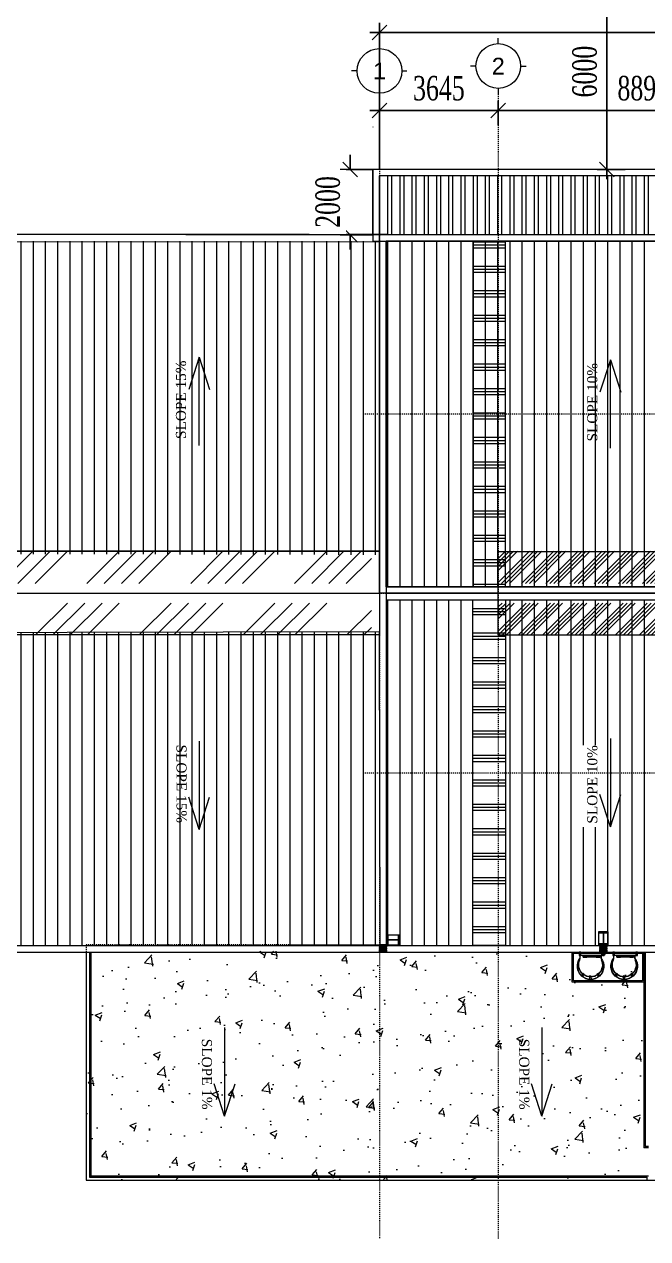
# Model space of a CAD drawing. Header units: inches. Extents: x 315041 to 662841, y -45540 to -35018.
# Drawn here: x 331080.4 to 331144.1, y -35905.3 to -35781.1 of the extents above; entities that cross this region are included whole.
import ezdxf
from ezdxf.enums import TextEntityAlignment as Align

# ---------------------------------------------------------------- set-up
doc = ezdxf.new("R2010")
doc.units = ezdxf.units.IN
doc.header["$MEASUREMENT"] = 0
for name, pattern in [('XRF-A-GRID LINE$0$CENTER', [50.8, 31.75, -6.35, 6.35, -6.35]), ('XRF-A-RF PLAN$0$ACAD_ISO02W100', [15, 12, -3]), ('XRF-A-RF PLAN$0$CENTER', [50.8, 31.75, -6.35, 6.35, -6.35]), ('XRF-A-RF PLAN$0$CENTER2', [1.125, 0.75, -0.125, 0.125, -0.125])]:
    doc.linetypes.add(name, pattern=pattern)
for name, color, linetype, lineweight in [('XRF-A-GRID LINE$0$text', 2, 'Continuous', 20), ('XRF-A-GRID LINE$0$TL-AXIS', 252, 'Continuous', 15), ('XRF-A-GRID LINE$0$ZONES', 7, 'Continuous', 9), ('XRF-A-RF PLAN$0$1', 16, 'XRF-A-RF PLAN$0$CENTER2', 5), ('XRF-A-RF PLAN$0$hatch', 8, 'Continuous', 9), ('XRF-A-RF PLAN$0$Q-SPCQ', 91, 'Continuous', 9), ('XRF-A-RF PLAN$0$TL- Brick wall', 132, 'Continuous', 15), ('XRF-A-RF PLAN$0$TL-ARCH-BACKGROUND', 252, 'Continuous', 15), ('XRF-A-RF PLAN$0$TL-CSA-AXIS', 252, 'Continuous', 15), ('XRF-A-RF PLAN$0$TL-CSA-STEEL STR', 90, 'Continuous', 15), ('XRF-A-RF PLAN$0$TL-RC', 4, 'Continuous', 15)]:
    doc.layers.add(name, color=color, linetype=linetype, lineweight=lineweight)
for name, color, linetype in [('XRF-A-RF PLAN$0$BlockReference', 7, 'Continuous'), ('XRF-A-RF PLAN$0$cat1', 31, 'Continuous'), ('XRF-A-RF PLAN$0$TITLE-TEXT', 130, 'Continuous'), ('XRF-A-RF PLAN$0$TL- STAIR', 30, 'Continuous'), ('XRF-A-RF PLAN$0$TL-Roof', 60, 'Continuous'), ('XRF-A-RF PLAN$0$TUONG', 2, 'Continuous')]:
    doc.layers.add(name, color=color, linetype=linetype)
doc.styles.add('ST1', font='times.ttf', dxfattribs={"width": 0.7})
doc.styles.add('XRF-A-GRID LINE$0$ARIALH', font='VHARIAL.TTF')
doc.styles.add('XRF-A-RF PLAN$0$VNH', font='VHAVAN.TTF', dxfattribs={"height": 150})
doc.dimstyles.new('300', dxfattribs={"dimtxt": 2.5, "dimasz": 1.5, "dimexe": 1, "dimexo": 0, "dimgap": 1, "dimtad": 1, "dimtoh": 1, "dimdec": 0, "dimlfac": 300, "dimzin": 0, "dimdsep": 46, "dimtxsty": 'ST1', "dimblk": 'OBLIQUE', "dimcen": 1, "dimdle": 1, "dimclrd": 8, "dimclre": 8, "dimclrt": 3, "dimadec": 0, "dimazin": 0, "dimtfac": 1, "dimtdec": 0, "dimtix": 1, "dimtofl": 0, "dimtmove": 1, "dimatfit": 3, "dimfxl": 0, "dimtfill": 1, "dimtolj": 1, "dimtzin": 0, "dimlwd": -1, "dimlwe": -1, "dimarcsym": 1})
pattern_1 = [(90, (340786.3139, -31431.4911), (-1.25, 2e-16), [])]
pattern_2 = [(0, (340702.6472, -31431.491), (0, 2.5), []), (0, (340702.6472, -31431.1786), (0, 2.5), []), (0, (340702.6472, -31430.866), (0, 2.5), [])]

# ---------------------------------------------------------------- blocks, each defined once
blk = doc.blocks.new('XRF-A-RF PLAN$0$cot220')
at = {"layer": 'XRF-A-RF PLAN$0$hatch'}
blk.add_hatch(color=8, dxfattribs=at).paths.add_polyline_path([(220, 0), (0, 0), (0, -220), (220, -220)])
at = {"layer": 'XRF-A-RF PLAN$0$1', "color": 8, "ltscale": 100}
blk.add_lwpolyline([(0, -220), (220, -220), (220, 0), (0, 0)], close=True, dxfattribs=at)
blk = doc.blocks.new('XRF-A-RF PLAN$0$C1')
at = {"layer": 'XRF-A-RF PLAN$0$TL-CSA-STEEL STR', "lineweight": 0}
for p, q in [((-2430418, -1311989), (-2430143, -1311989)), ((-2430393, -1312029), (-2430393, -1312014)), ((-2430393, -1312014), (-2430143, -1312014)), ((-2430393, -1312029), (-2430143, -1312029)), ((-2430273, -1312349), (-2430273, -1312029)), ((-2430263, -1312349), (-2430263, -1312029)), ((-2430143, -1312014), (-2430143, -1312029)), ((-2430393, -1312364), (-2430393, -1312349)), ((-2430143, -1312349), (-2430393, -1312349)), ((-2430143, -1312364), (-2430393, -1312364)), ((-2430118, -1312389), (-2430393, -1312389)), ((-2430143, -1312349), (-2430143, -1312364))]:
    blk.add_line(p, q, dxfattribs=at)
at = {"layer": 'XRF-A-RF PLAN$0$TL-RC', "lineweight": 0, "ltscale": 1e-09}
blk.add_lwpolyline([(-2430418, -1311989), (-2430118, -1311989), (-2430118, -1312389), (-2430418, -1312389)], close=True, dxfattribs=at)
blk = doc.blocks.new('XRF-A-RF PLAN$0$Ladder-Precision_Ladders-Fixed_Ladder_With_Cage_and_Rest_Platform - Fixed Ladder With Cage_ Walk-Thru _ Rest Platform-3366764-GF-export')
at = {"layer": 'XRF-A-RF PLAN$0$Q-SPCQ'}
for p, q in [((35646, 108040), (35695, 108019)), ((35798, 108158), (35753, 108230)), ((35791, 108263), (35838, 108188)), ((36003, 108243), (36003, 108345)), ((36058, 108345), (36054, 108244)), ((36225, 108191), (36274, 108266)), ((36317, 108230), (36267, 108162)), ((36375, 108020), (36424, 108041)), ((36677, 108040), (36727, 108019)), ((36829, 108158), (36784, 108230)), ((36823, 108263), (36870, 108188)), ((37035, 108243), (37035, 108345)), ((37089, 108345), (37086, 108244)), ((37257, 108191), (37306, 108266)), ((37348, 108230), (37299, 108162)), ((37406, 108020), (37455, 108041)), ((35678, 107971), (35637, 107987)), ((35707, 107609), (35707, 107705)), ((35713, 107707), (35713, 107609)), ((35809, 107666), (35924, 107666)), ((35819, 107669), (35812, 107669)), ((35812, 107669), (35812, 107609)), ((35924, 107672), (35816, 107672)), ((35842, 107669), (35819, 107669)), ((35819, 107669), (35819, 107606)), ((35819, 107609), (35819, 107669)), ((36312, 107666), (35825, 107666)), ((35825, 107666), (35825, 107609)), ((35825, 107609), (35825, 107666)), ((35825, 107666), (35842, 107666)), ((35842, 107666), (35842, 107669)), ((35924, 107666), (35924, 107672)), ((36315, 107672), (36207, 107672)), ((36207, 107672), (36207, 107666)), ((36207, 107666), (36322, 107666)), ((36296, 107669), (36296, 107666)), ((36319, 107669), (36296, 107669)), ((36296, 107666), (36312, 107666)), ((36312, 107609), (36312, 107666)), ((36312, 107666), (36312, 107609)), ((36319, 107606), (36319, 107669)), ((36325, 107669), (36319, 107669)), ((36319, 107669), (36319, 107609)), ((36325, 107609), (36325, 107669)), ((36357, 107609), (36357, 107707)), ((36363, 107705), (36363, 107609)), ((36433, 107987), (36391, 107972)), ((36710, 107971), (36668, 107987)), ((36738, 107609), (36738, 107705)), ((36745, 107707), (36745, 107609)), ((36841, 107666), (36955, 107666)), ((36850, 107669), (36844, 107669)), ((36844, 107669), (36844, 107609)), ((36955, 107672), (36847, 107672)), ((36873, 107669), (36850, 107669)), ((36850, 107669), (36850, 107606)), ((36850, 107609), (36850, 107669)), ((37344, 107666), (36857, 107666)), ((36857, 107666), (36857, 107609)), ((36857, 107609), (36857, 107666)), ((36857, 107666), (36873, 107666)), ((36873, 107666), (36873, 107669)), ((36955, 107666), (36955, 107672)), ((37347, 107672), (37239, 107672)), ((37239, 107672), (37239, 107666)), ((37239, 107666), (37353, 107666)), ((37327, 107669), (37327, 107666)), ((37350, 107669), (37327, 107669)), ((37327, 107666), (37344, 107666)), ((37344, 107609), (37344, 107666)), ((37344, 107666), (37344, 107609)), ((37350, 107606), (37350, 107669)), ((37356, 107669), (37350, 107669)), ((37350, 107669), (37350, 107609)), ((37356, 107609), (37356, 107669)), ((37388, 107609), (37388, 107707)), ((37395, 107705), (37395, 107609)), ((37465, 107987), (37423, 107972)), ((35735, 107609), (35685, 107609)), ((35685, 107507), (35685, 107609)), ((35685, 107609), (35735, 107609)), ((35735, 107507), (35685, 107507)), ((36447, 107609), (35691, 107609)), ((35713, 107609), (35707, 107609)), ((35735, 107609), (35735, 107507)), ((35819, 107606), (35842, 107606)), ((35825, 107609), (36312, 107609)), ((35842, 107609), (35825, 107609)), ((35842, 107606), (35842, 107609)), ((36312, 107609), (36296, 107609)), ((36296, 107609), (36296, 107606)), ((36296, 107606), (36319, 107606)), ((36363, 107609), (36357, 107609)), ((36447, 107609), (36394, 107609)), ((36396, 107609), (36447, 107609)), ((36396, 107507), (36396, 107609)), ((36447, 107507), (36396, 107507)), ((36447, 107609), (36447, 107507)), ((36767, 107609), (36716, 107609)), ((36716, 107507), (36716, 107609)), ((36716, 107609), (36767, 107609)), ((36767, 107507), (36716, 107507)), ((37478, 107609), (36722, 107609)), ((36745, 107609), (36738, 107609)), ((36767, 107609), (36767, 107507)), ((36850, 107606), (36873, 107606)), ((36857, 107609), (37344, 107609)), ((36873, 107609), (36857, 107609)), ((36873, 107606), (36873, 107609)), ((37344, 107609), (37327, 107609)), ((37327, 107609), (37327, 107606)), ((37327, 107606), (37350, 107606)), ((37395, 107609), (37388, 107609)), ((37478, 107609), (37425, 107609)), ((37427, 107609), (37478, 107609)), ((37427, 107507), (37427, 107609)), ((37478, 107507), (37427, 107507)), ((37478, 107609), (37478, 107507))]:
    blk.add_line(p, q, dxfattribs=at)
for points in [[(35472, 107507), (37668, 107507), (37668, 108432), (35472, 108432)], [(35512, 107547), (37628, 107547), (37628, 108392), (35512, 108392)]]:
    blk.add_lwpolyline(points, close=True, dxfattribs=at)
for centre, radius, start, end in [((36035, 107945), 407, 323.7628, 216.2372), ((36035, 107945), 401, 323.4666, 216.5334), ((36035, 107945), 401, 166.2772, 174.0125), ((36035, 107903), 369, 338.5681, 201.4319), ((36035, 107903), 363, 332.4381, 207.5619), ((36035, 107875), 369, 156.9615, 164.9005), ((36035, 107945), 401, 127.4546, 134.8025), ((36035, 107875), 369, 122.132, 129.981), ((36035, 107945), 401, 86.7311, 94.5469), ((36035, 107875), 369, 87.0087, 94.9312), ((36035, 107875), 369, 51.0646, 58.9439), ((36035, 107945), 401, 45.2324, 53.3005), ((36035, 107875), 369, 15.1988, 23.1403), ((36035, 107945), 401, 5.9666, 13.8314), ((37066, 107945), 407, 323.7628, 216.2372), ((37066, 107945), 401, 323.4666, 216.5334), ((37066, 107945), 401, 166.2772, 174.0125), ((37066, 107903), 369, 338.5681, 201.4319), ((37066, 107903), 363, 332.4381, 207.5619), ((37066, 107875), 369, 156.9615, 164.9005), ((37066, 107945), 401, 127.4546, 134.8025), ((37066, 107875), 369, 122.132, 129.981), ((37066, 107945), 401, 86.7311, 94.5469), ((37066, 107875), 369, 87.0087, 94.9312), ((37066, 107875), 369, 51.0646, 58.9439), ((37066, 107945), 401, 45.2324, 53.3005), ((37066, 107875), 369, 15.1988, 23.1403), ((37066, 107945), 401, 5.9666, 13.8314), ((36035, 107974), 401, 210.8561, 216.5334), ((36035, 107974), 401, 323.4666, 329.1439), ((37066, 107974), 401, 210.8561, 216.5334), ((37066, 107974), 401, 323.4666, 329.1439)]:
    blk.add_arc(centre, radius, start, end, dxfattribs=at)
blk = doc.blocks.new('XRF-A-GRID LINE$0$truc')
at = {"layer": 'XRF-A-GRID LINE$0$text', "color": 8}
for p, q in [((0, 4), (0, 5)), ((-4, 0), (-5, 0)), ((4, 0), (5, 0)), ((0, -4), (0, -5))]:
    blk.add_line(p, q, dxfattribs=at)
blk.add_circle((0, 0), 4, dxfattribs=at)
at = {"layer": 'XRF-A-GRID LINE$0$text', "color": 8, "style": 'XRF-A-GRID LINE$0$ARIALH'}
blk.add_attdef('TENTRUCDINHVI', text='', height=3, dxfattribs=at).set_placement((0, 0), align=Align.MIDDLE)
blk = doc.blocks.new('XRF-A-GRID LINE')
at = {"layer": 'XRF-A-GRID LINE$0$TL-AXIS', "linetype": 'XRF-A-GRID LINE$0$CENTER', "lineweight": 0, "ltscale": 0.01}
for p, q in [((-2897235, -1307032), (-2897235, -1342138)), ((-2900880, -1307295), (-2900880, -1342138)), ((-2901380, -1311346), (-2864538, -1311346)), ((-2901380, -1316846), (-2864538, -1316846)), ((-2901380, -1322346), (-2864538, -1322346)), ((-2901380, -1327846), (-2864538, -1327846)), ((-2901380, -1333346), (-2865293, -1333346)), ((-2901380, -1340346), (-2864538, -1340346))]:
    blk.add_line(p, q, dxfattribs=at)
ref = blk.add_blockref('XRF-A-GRID LINE$0$truc', (-2897235, -1306175), dxfattribs=dict(at, xscale=171.4285714291036, yscale=171.4285714291036, zscale=171.4285714291036, rotation=179.9999999999922))
ref.add_attrib('TENTRUCDINHVI', '2', dxfattribs={"layer": 'XRF-A-GRID LINE$0$ZONES', "height": 514, "style": 'XRF-A-GRID LINE$0$ARIALH'}).set_placement((-2897235, -1306175), align=Align.MIDDLE)
ref = blk.add_blockref('XRF-A-GRID LINE$0$truc', (-2900880, -1306326), dxfattribs=dict(at, xscale=171.4285714291036, yscale=171.4285714291036, zscale=171.4285714291036, rotation=179.9999999999922))
ref.add_attrib('TENTRUCDINHVI', '1', dxfattribs={"layer": 'XRF-A-GRID LINE$0$ZONES', "height": 514, "style": 'XRF-A-GRID LINE$0$ARIALH'}).set_placement((-2900880, -1306326), align=Align.MIDDLE)
blk = doc.blocks.new('_Oblique')
at = {"color": 0, "linetype": 'ByBlock', "lineweight": -2}
blk.add_line((-0.5, -0.5), (0.5, 0.5), dxfattribs=at)
blk = doc.blocks.new('*D92')
at = {"color": 8, "linetype": 'Continuous', "transparency": 16777216}
for p, q in [((331127.86, -35789.96), (331159.51, -35789.96)), ((331128.86, -35791.44), (331128.86, -35788.96)), ((331158.51, -35791.44), (331158.51, -35788.96))]:
    blk.add_line(p, q, dxfattribs=at)
at = {"layer": 'Defpoints', "color": 0, "transparency": 16777216}
for p in [(331158.51, -35789.96), (331128.86, -35791.44), (331158.51, -35791.44)]:
    blk.add_point(p, dxfattribs=at)
at = {"color": 8, "transparency": 16777216, "xscale": 1.5, "yscale": 1.5, "zscale": 1.5, "rotation": 180}
blk.add_blockref('_Oblique', (331128.86, -35789.96), dxfattribs=at)
at = {"color": 8, "transparency": 16777216, "xscale": 1.5, "yscale": 1.5, "zscale": 1.5}
blk.add_blockref('_Oblique', (331158.51, -35789.96), dxfattribs=at)
at = {"color": 3, "transparency": 16777216, "insert": (331143.69, -35787.69), "char_height": 2.5, "attachment_point": 5, "style": 'ST1', "bg_fill": 3, "box_fill_scale": 1.25, "bg_fill_color": 256, "bg_fill_true_color": 13158600, "bg_fill_transparency": 1019152}
blk.add_mtext('\\A1;8895', dxfattribs=at)
blk = doc.blocks.new('*D93')
at = {"color": 8, "linetype": 'Continuous', "transparency": 16777216}
for p, q in [((331129.86, -35789.96), (331115.71, -35789.96)), ((331116.71, -35791.32), (331116.71, -35788.96)), ((331128.86, -35791.44), (331128.86, -35788.96))]:
    blk.add_line(p, q, dxfattribs=at)
at = {"layer": 'Defpoints', "color": 0, "transparency": 16777216}
for p in [(331116.71, -35789.96), (331116.71, -35791.32), (331128.86, -35791.44)]:
    blk.add_point(p, dxfattribs=at)
at = {"color": 8, "transparency": 16777216, "xscale": 1.5, "yscale": 1.5, "zscale": 1.5, "rotation": 180}
blk.add_blockref('_Oblique', (331116.71, -35789.96), dxfattribs=at)
at = {"color": 8, "transparency": 16777216, "xscale": 1.5, "yscale": 1.5, "zscale": 1.5}
blk.add_blockref('_Oblique', (331128.86, -35789.96), dxfattribs=at)
at = {"color": 3, "transparency": 16777216, "insert": (331122.79, -35787.69), "char_height": 2.5, "attachment_point": 5, "style": 'ST1', "bg_fill": 3, "box_fill_scale": 1.25, "bg_fill_color": 256, "bg_fill_true_color": 13158600, "bg_fill_transparency": 16672372}
blk.add_mtext('\\A1;3645', dxfattribs=at)
blk = doc.blocks.new('*D114')
at = {"color": 8, "linetype": 'Continuous', "transparency": 16777216}
for p, q in [((331139.97, -35774.98), (331139.97, -35796.98)), ((331143.12, -35775.98), (331138.97, -35775.98)), ((331141.85, -35795.98), (331138.97, -35795.98))]:
    blk.add_line(p, q, dxfattribs=at)
at = {"layer": 'Defpoints', "color": 0, "transparency": 16777216}
for p in [(331143.12, -35775.98), (331139.97, -35795.98), (331141.85, -35795.98)]:
    blk.add_point(p, dxfattribs=at)
at = {"color": 8, "transparency": 16777216, "xscale": 1.5, "yscale": 1.5, "zscale": 1.5}
for p, rotation in [((331139.97, -35775.98), 90), ((331139.97, -35795.98), 270)]:
    blk.add_blockref('_Oblique', p, dxfattribs=dict(at, rotation=rotation))
at = {"color": 3, "transparency": 16777216, "insert": (331137.7, -35785.98), "char_height": 2.5, "attachment_point": 5, "rotation": 90, "style": 'ST1', "bg_fill": 3, "box_fill_scale": 1.25, "bg_fill_color": 256, "bg_fill_true_color": 13158600, "bg_fill_transparency": 7434780}
blk.add_mtext('\\A1;6000', dxfattribs=at)
blk = doc.blocks.new('*D115')
at = {"color": 8, "linetype": 'Continuous', "transparency": 16777216}
for p, q in [((331113.7, -35795.98), (331113.7, -35794.48)), ((331116.05, -35795.98), (331112.7, -35795.98)), ((331116.05, -35802.65), (331112.7, -35802.65)), ((331113.7, -35802.65), (331113.7, -35804.15))]:
    blk.add_line(p, q, dxfattribs=at)
at = {"layer": 'Defpoints', "color": 0, "transparency": 16777216}
for p in [(331116.05, -35795.98), (331116.05, -35802.65)]:
    blk.add_point(p, dxfattribs=at)
at = {"color": 8, "transparency": 16777216, "xscale": 1.5, "yscale": 1.5, "zscale": 1.5}
for p, rotation in [((331113.7, -35795.98), 270), ((331113.7, -35802.65), 90)]:
    blk.add_blockref('_Oblique', p, dxfattribs=dict(at, rotation=rotation))
at = {"color": 3, "transparency": 16777216, "insert": (331111.43, -35799.31), "char_height": 2.5, "attachment_point": 5, "rotation": 90, "style": 'ST1', "bg_fill": 3, "box_fill_scale": 1.25, "bg_fill_color": 256, "bg_fill_true_color": 13158600, "bg_fill_transparency": 15858864}
blk.add_mtext('\\A1;2000', dxfattribs=at)
at = {"layer": 'Defpoints', "color": 0, "transparency": 16777216}
blk.add_point((331113.7, -35802.65), dxfattribs=at)
blk = doc.blocks.new('*D409')
at = {"color": 8, "linetype": 'Continuous', "transparency": 16777216}
for p, q in [((331116.71, -35795.98), (331116.71, -35780.98)), ((331221.28, -35795.98), (331221.28, -35780.98)), ((331115.71, -35781.98), (331222.28, -35781.98))]:
    blk.add_line(p, q, dxfattribs=at)
at = {"layer": 'Defpoints', "color": 0, "transparency": 16777216}
for p in [(331221.28, -35781.98), (331116.71, -35795.98), (331221.28, -35795.98)]:
    blk.add_point(p, dxfattribs=at)
at = {"color": 8, "transparency": 16777216, "xscale": 1.5, "yscale": 1.5, "zscale": 1.5, "rotation": 180}
blk.add_blockref('_Oblique', (331116.71, -35781.98), dxfattribs=at)
at = {"color": 8, "transparency": 16777216, "xscale": 1.5, "yscale": 1.5, "zscale": 1.5}
blk.add_blockref('_Oblique', (331221.28, -35781.98), dxfattribs=at)
at = {"color": 3, "transparency": 16777216, "insert": (331169, -35779.7), "char_height": 2.5, "attachment_point": 5, "style": 'ST1', "bg_fill": 3, "box_fill_scale": 1.25, "bg_fill_color": 256, "bg_fill_true_color": 13158600, "bg_fill_transparency": 1}
blk.add_mtext('\\A1;31370', dxfattribs=at)

msp = doc.modelspace()

# ---------------------------------------------------------------- hatches: boundary and pattern name
h = msp.add_hatch()
h.set_pattern_fill('ANSI34', color=256, scale=2.333333, style=0)
h.set_pattern_definition([(45, (327264.8277, -36588.863), (-1.2374369, 1.2374369), []), (45, (327265.2402, -36588.863), (-1.2374369, 1.2374369), []), (45, (327265.6527, -36588.863), (-1.2374369, 1.2374369), []), (45, (327266.0651, -36588.863), (-1.2374369, 1.2374369), [])])
h.paths.add_polyline_path([(331137.7137, -35835.0115), (331128.8647, -35835.0115), (331128.8647, -35838.3115), (331137.7137, -35838.3115)])
h.paths.add_polyline_path([(331157.7137, -35835.0115), (331137.7137, -35835.0115), (331137.7137, -35838.3115), (331157.7137, -35838.3115)])
h.paths.add_polyline_path([(331177.7137, -35835.0115), (331157.7137, -35835.0115), (331157.7137, -35838.3115), (331177.7137, -35838.3115)])
h.paths.add_polyline_path([(331197.7137, -35835.0115), (331177.7137, -35835.0115), (331177.7137, -35838.3115), (331197.7137, -35838.3115)])
h.paths.add_polyline_path([(331209.9419, -35835.0115), (331197.7137, -35835.0115), (331197.7137, -35838.3115), (331209.9419, -35838.3115)])
h.paths.add_polyline_path([(331219.5034, -35835.0115), (331209.9419, -35838.3115)])
h.paths.add_polyline_path([(331219.5034, -35840.3115), (331209.9419, -35843.5687)])
h.paths.add_polyline_path([(331209.9419, -35840.3115), (331197.7137, -35840.3115), (331197.7137, -35843.5687), (331209.9419, -35843.5687)])
h.paths.add_polyline_path([(331197.7137, -35840.3115), (331177.7137, -35840.3115), (331177.7137, -35843.5687), (331197.7137, -35843.5687)])
h.paths.add_polyline_path([(331177.7137, -35840.3115), (331157.7137, -35840.3115), (331157.7137, -35843.5687), (331177.7137, -35843.5687)])
h.paths.add_polyline_path([(331157.7137, -35840.3115), (331137.7137, -35840.3115), (331137.7137, -35843.5687), (331157.7137, -35843.5687)])
h.paths.add_polyline_path([(331137.7137, -35840.3115), (331128.8647, -35840.3115), (331128.8647, -35843.5687), (331137.7137, -35843.5687)])
at = {"layer": 'XRF-A-RF PLAN$0$TL-ARCH-BACKGROUND', "lineweight": 0, "ltscale": 1e-09}
h = msp.add_hatch(dxfattribs=at)
h.set_pattern_fill('ANSI31', color=256, scale=10, angle=45)
h.set_pattern_definition(pattern_1)
h.paths.add_polyline_path([(330978.7472, -35823.5743), (330978.7658, -35815.2162), (330981.2427, -35815.2217), (330981.2241, -35823.5798)], flags=24)
h.paths.add_polyline_path([(331037.0555, -35823.7038), (331037.0741, -35815.3457), (331039.5509, -35815.3512), (331039.5324, -35823.7093)], flags=24)
h.paths.add_polyline_path([(331095.3638, -35823.8333), (331095.3823, -35815.4752), (331097.8592, -35815.4807), (331097.8406, -35823.8388)], flags=24)
edge = h.paths.add_edge_path()
edge.add_arc((331064.8884, -35823.5337), 5.7764, 0, 360)
h.paths.add_polyline_path([(330972.8817, -35838.3543), (330953.6326, -35838.3115), (330953.7103, -35803.3116), (331116.7931, -35803.3115), (331116.7228, -35835.3737), (330972.889, -35835.0543)])
h = msp.add_hatch(dxfattribs=at)
h.set_pattern_fill('ANSI34', color=256, scale=10, style=0)
h.set_pattern_definition([(45, (340786.314, -31431.491), (-5.303301, 5.303301), []), (45, (340788.082, -31431.491), (-5.303301, 5.303301), []), (45, (340789.8494, -31431.491), (-5.303301, 5.303301), []), (45, (340791.617, -31431.491), (-5.303301, 5.303301), [])])
h.paths.add_polyline_path([(330993.2129, -35835.0115), (330973.7129, -35835.0115), (330973.7129, -35838.3115), (330993.2129, -35838.3115)])
h.paths.add_polyline_path([(331013.2129, -35835.0115), (330993.2129, -35835.0115), (330993.2129, -35838.3115), (331013.2129, -35838.3115)])
h.paths.add_polyline_path([(331033.2129, -35835.0115), (331013.2129, -35835.0115), (331013.2129, -35838.3115), (331033.2129, -35838.3115)])
h.paths.add_polyline_path([(331053.2129, -35835.0115), (331033.2129, -35835.0115), (331033.2129, -35838.3115), (331053.2129, -35838.3115)])
h.paths.add_polyline_path([(331073.2129, -35835.0115), (331053.2129, -35835.0115), (331053.2129, -35838.3115), (331073.2129, -35838.3115)])
h.paths.add_polyline_path([(331115.8803, -35835.0115), (331073.2129, -35835.0115), (331073.2129, -35838.3115), (331115.8803, -35838.3115)])
h.paths.add_polyline_path([(331115.8803, -35840.3115), (331073.2129, -35840.3115), (331073.2129, -35843.5687), (331115.8803, -35843.5687)])
h.paths.add_polyline_path([(331073.2129, -35840.3115), (331053.2129, -35840.3115), (331053.2129, -35843.5687), (331073.2129, -35843.5687)])
h.paths.add_polyline_path([(331053.2129, -35840.3115), (331033.2129, -35840.3115), (331033.2129, -35843.5687), (331053.2129, -35843.5687)])
h.paths.add_polyline_path([(331033.2129, -35840.3115), (331013.2129, -35840.3115), (331013.2129, -35843.5687), (331033.2129, -35843.5687)])
h.paths.add_polyline_path([(331013.2129, -35840.3115), (330993.2129, -35840.3115), (330993.2129, -35843.5687), (331013.2129, -35843.5687)])
h.paths.add_polyline_path([(330993.2129, -35840.3115), (330973.7129, -35840.3115), (330973.7129, -35843.5687), (330993.2129, -35843.5687)])
h = msp.add_hatch(dxfattribs=at)
h.set_pattern_fill('ANSI31', color=256, scale=10, angle=45)
h.set_pattern_definition(pattern_1)
h.paths.add_polyline_path([(330972.8817, -35840.2687), (330953.6326, -35840.3115), (330953.7103, -35875.3114), (331116.7931, -35875.3115), (331116.7228, -35843.2493), (330972.889, -35843.5687)])
h.paths.add_polyline_path([(330980.6417, -35855.1398), (330980.6598, -35863.3094), (330979.0703, -35863.313), (330979.0522, -35855.1433)], flags=24)
h.paths.add_polyline_path([(331038.9499, -35855.0103), (331038.9681, -35863.1799), (331037.3786, -35863.1835), (331037.3604, -35855.0138)], flags=24)
h.paths.add_polyline_path([(331097.2582, -35854.8808), (331097.2764, -35863.0504), (331095.6868, -35863.054), (331095.6687, -35854.8843)], flags=24)
at = {"layer": 'XRF-A-RF PLAN$0$TL-ARCH-BACKGROUND', "transparency": 33554559}
h = msp.add_hatch(dxfattribs=at)
h.set_pattern_fill('AR-CONC,_O', color=256)
h.set_pattern_definition([(50, (9053.7, 995.311), (7.17260183, -0.62752135), [0.75, -8.25]), (355, (9053.7, 995.311), (-1.38751334, 7.52192134), [0.6, -6.6]), (100.4514, (9054.298, 995.2586), (5.78509382, 6.89439542), [0.6374019, -7.01142112]), (46.1842, (9053.7, 997.311), (10.67241049, -1.65519014), [1.125, -12.375]), (96.6356, (9054.59, 997.173), (9.34662706, 9.7411787), [0.95610288, -10.51713]), (351.1842, (9053.7, 997.311), (9.34661945, 9.741186), [0.9, -9.9]), (21, (9054.7, 996.811), (5.96907052, -4.02618891), [0.75, -8.25]), (326, (9054.7, 996.811), (2.43315332, 7.25150045), [0.6, -6.6]), (71.4514, (9055.1975, 996.4754), (8.40222629, 3.22530497), [0.6374019, -7.01142112]), (37.5, (9053.7, 995.311), (0.121598553, 3.328938538), [0, -6.52, 0, -6.7, 0, -6.625]), (7.5, (9053.7, 995.311), (2.630695374, 3.94411712), [0, -3.82, 0, -6.37, 0, -2.525]), (327.5, (9051.47, 995.311), (5.338224362, -0.225548717), [0, -2.5, 0, -7.8, 0, -10.35]), (317.5, (9050.47, 995.311), (5.831861693, 1.00104982), [0, -3.25, 0, -5.18, 0, -7.35])])
h.paths.add_polyline_path([(331086.6314, -35875.9066), (331143.7147, -35875.9066), (331143.7147, -35899.2399), (331086.6314, -35899.2399)])
at = {"layer": 'XRF-A-RF PLAN$0$TL-Roof', "lineweight": 0, "ltscale": 1e-09, "transparency": 33554687}
h = msp.add_hatch(dxfattribs=at)
h.set_pattern_fill('ANSI32', color=256, scale=3.333333, angle=45)
h.set_pattern_definition([(90, (340786.3139, -31431.4911), (-1.25, 0), []), (90, (340786.7305, -31431.0744), (-1.25, 0), [])])
h.paths.add_polyline_path([(331219.947, -35796.6451), (331116.7137, -35796.6448), (331116.7137, -35802.6448), (331116.7803, -35802.6448), (331177.497, -35802.6448), (331219.947, -35802.6449)])
at = {"layer": 'XRF-A-RF PLAN$0$TL-Roof', "lineweight": 0, "ltscale": 1e-09, "transparency": 33554559}
h = msp.add_hatch(dxfattribs=at)
h.set_pattern_fill('ANSI31', color=256, scale=10, angle=45)
h.set_pattern_definition(pattern_1)
h.paths.add_polyline_path([(331220.6137, -35838.6449), (331117.3803, -35838.6449), (331117.3803, -35803.3116), (331220.6137, -35803.3116)])
h.paths.add_polyline_path([(331137.6993, -35823.679), (331137.6993, -35815.5093), (331139.2724, -35815.5093), (331139.2724, -35823.679)], flags=24)
h.paths.add_polyline_path([(331173.1298, -35823.679), (331173.1298, -35815.5093), (331174.7029, -35815.5093), (331174.7029, -35823.679)], flags=24)
h.paths.add_polyline_path([(331202.7741, -35823.679), (331202.7741, -35815.5093), (331204.3473, -35815.5093), (331204.3473, -35823.679)], flags=24)
h.paths.add_polyline_path([(331164.6665, -35826.4227, 1), (331153.1138, -35826.4227, 1)], flags=16)
h = msp.add_hatch(dxfattribs=at)
h.set_pattern_fill('PLAST', color=256, scale=10)
h.set_pattern_definition(pattern_2)
h.paths.add_polyline_path([(331129.6085, -35803.3116), (331126.2752, -35803.3116), (331126.2752, -35838.6449), (331129.6085, -35838.6449)])
h = msp.add_hatch(dxfattribs=at)
h.set_pattern_fill('ANSI31', color=256, scale=10, angle=45)
h.set_pattern_definition(pattern_1)
h.paths.add_polyline_path([(331139.5935, -35854.8487), (331139.5935, -35863.2069), (331137.1166, -35863.2069), (331137.1166, -35854.8487)], flags=16)
h.paths.add_polyline_path([(331175.024, -35854.8487), (331175.024, -35863.2069), (331172.5471, -35863.2069), (331172.5471, -35854.8487)], flags=16)
h.paths.add_polyline_path([(331168.1419, -35839.9782), (331171.4752, -35839.9782), (331171.4752, -35875.3115), (331168.1419, -35875.3115)], flags=16)
h.paths.add_polyline_path([(331147.1752, -35839.9782), (331150.5085, -35839.9782), (331150.5085, -35875.3115), (331147.1752, -35875.3115)], flags=16)
h.paths.add_polyline_path([(331126.2752, -35839.9782), (331129.6085, -35839.9782), (331129.6085, -35875.3115), (331126.2752, -35875.3115)])
h.paths.add_polyline_path([(331189.0419, -35839.9782), (331192.3752, -35839.9782), (331192.3752, -35875.2449), (331189.0419, -35875.2449)], flags=16)
h.paths.add_polyline_path([(331209.9419, -35839.9782), (331213.2752, -35839.9782), (331213.2752, -35875.3115), (331209.9419, -35875.3115)])
h.paths.add_polyline_path([(331220.6137, -35839.9782), (331117.3803, -35839.9782), (331117.3803, -35875.3115), (331220.6137, -35875.3115)])
h.paths.add_polyline_path([(331209.9419, -35863.2069), (331209.9419, -35854.8487), (331209.5015, -35854.8487), (331209.5015, -35863.2069)], flags=16)
h = msp.add_hatch(dxfattribs=at)
h.set_pattern_fill('PLAST', color=256, scale=10)
h.set_pattern_definition(pattern_2)
h.paths.add_polyline_path([(331129.6085, -35875.3115), (331126.2752, -35875.3115), (331126.2752, -35839.9782), (331129.6085, -35839.9782)])

# ---------------------------------------------------------------- linework, layer by layer
at = {"layer": 'XRF-A-RF PLAN$0$1', "ltscale": 100}
msp.add_line((331117.497, -35802.6448), (331116.7637, -35802.6448), dxfattribs=at)
at = {"layer": 'XRF-A-RF PLAN$0$cat1', "lineweight": 0}
for p, q in [((331116.397, -35802.6448), (331177.497, -35802.6448)), ((331116.7137, -35803.3782), (331116.7137, -35841.5448)), ((331107.4292, -35875.2448), (331117.7505, -35875.2448)), ((331086.1296, -35875.9782), (331107.4292, -35875.9782)), ((331087.1164, -35875.9782), (331107.4292, -35875.9782)), ((331107.4292, -35875.9782), (331117.7505, -35875.9782)), ((331116.797, -35875.9782), (331221.2803, -35875.9782)), ((331086.7137, -35899.3115), (331201.2969, -35899.3115))]:
    msp.add_line(p, q, dxfattribs=at)
msp.add_circle((331139.6137, -35876.1615), 0.1833, dxfattribs=at)
msp.add_circle((331139.6137, -35876.1615), 0.1833, dxfattribs=at)
at = {"layer": 'XRF-A-RF PLAN$0$TITLE-TEXT', "lineweight": 0, "ltscale": 1e-09}
msp.add_line((331116.047, -35802.6449), (331116.047, -35795.9782), dxfattribs=at)
for points in [[(331223.947, -35795.9785), (331116.047, -35795.9782), (331116.047, -35803.3115), (331116.7803, -35803.3115), (331177.497, -35803.3115), (331220.6137, -35803.3116), (331220.6137, -35875.9782), (331232.2803, -35875.9782), (331232.2803, -35804.3118, 0.41421281)], [(331223.2804, -35796.6451), (331116.7137, -35796.6448), (331116.7137, -35802.6448), (331116.7803, -35802.6448), (331177.497, -35802.6448), (331221.2803, -35802.6449), (331221.2803, -35875.2448), (331231.6137, -35875.2448), (331231.6137, -35804.9785, 0.41421281)]]:
    msp.add_lwpolyline(points, format="xyb", close=True, dxfattribs=at)
at = {"layer": 'XRF-A-RF PLAN$0$TL- Brick wall', "lineweight": 0}
msp.add_line((331086.7137, -35875.9782), (331086.7137, -35899.3115), dxfattribs=at)
at = {"layer": 'XRF-A-RF PLAN$0$TL- STAIR', "lineweight": 0}
for p, q in [((331087.047, -35875.9782), (331087.047, -35898.9782)), ((331087.1803, -35875.9782), (331087.1803, -35898.8448)), ((331143.7469, -35875.9782), (331143.7469, -35895.9782)), ((331143.8802, -35875.9782), (331143.8802, -35895.8448)), ((331144.2136, -35895.9782), (331143.7469, -35895.9782)), ((331144.2136, -35895.8448), (331143.8802, -35895.8448)), ((331087.047, -35898.9782), (331143.8802, -35898.9782)), ((331087.1302, -35898.8448), (331144.2136, -35898.8448)), ((331087.1302, -35898.9782), (331144.0802, -35898.9782))]:
    msp.add_line(p, q, dxfattribs=at)
at = {"layer": 'XRF-A-RF PLAN$0$TL- STAIR', "lineweight": 0, "ltscale": 1e-09}
msp.add_line((331144.0802, -35899.3115), (331144.0802, -35898.9782), dxfattribs=at)
at = {"layer": 'XRF-A-RF PLAN$0$TL-ARCH-BACKGROUND', "lineweight": 0, "ltscale": 1e-09}
for p, q in [((331116.7803, -35802.6448), (330953.6303, -35802.6448)), ((331096.8915, -35802.6448), (331116.7803, -35802.6448)), ((331098.27, -35815.1727), (331097.1994, -35818.477)), ((331098.27, -35815.1727), (331099.3405, -35818.477)), ((331098.27, -35824.2059), (331098.27, -35815.1727)), ((330953.6303, -35839.3115), (331116.7137, -35839.3115)), ((331098.27, -35854.4171), (331098.27, -35863.4502)), ((331098.27, -35863.4502), (331097.1994, -35860.146)), ((331098.27, -35863.4502), (331099.3405, -35860.146)), ((330953.6303, -35875.9782), (331116.797, -35875.9782))]:
    msp.add_line(p, q, dxfattribs=at)
for points in [[(330972.8795, -35838.3115), (330953.6303, -35838.3115), (330953.6303, -35803.3115), (331116.7137, -35803.3782), (331116.7137, -35835.0115), (330972.8795, -35835.0115), (330972.8795, -35838.3115)], [(330972.8795, -35835.0115), (331116.7137, -35835.0115), (331116.7137, -35843.5687), (330972.8795, -35843.5687)], [(330972.8817, -35840.2687), (330953.6326, -35840.3115), (330953.7103, -35875.3114), (331116.7931, -35875.3115), (331116.7228, -35843.2493), (330972.889, -35843.5687), (330972.8817, -35840.2687)]]:
    msp.add_lwpolyline(points, close=True, dxfattribs=at)
at = {"layer": 'XRF-A-RF PLAN$0$TL-CSA-AXIS', "lineweight": 0, "ltscale": 1e-09}
msp.add_arc((331116.0503, -35791.6482), 0.00333, 90, 180, dxfattribs=at)
at = {"layer": 'XRF-A-RF PLAN$0$TL-RC', "lineweight": 0, "ltscale": 1e-09}
for p, q in [((331117.3803, -35838.6449), (331220.6137, -35838.6449)), ((331117.3803, -35839.3115), (331220.547, -35839.3115)), ((331117.3803, -35839.9782), (331220.547, -35839.9782))]:
    msp.add_line(p, q, dxfattribs=at)
for points in [[(331221.2803, -35839.3115), (331116.7137, -35839.3115), (331116.7137, -35802.6449), (331221.2803, -35802.6449)], [(331117.3803, -35875.3115), (331220.6137, -35875.3115), (331220.6137, -35803.3116), (331117.3803, -35803.3116)], [(331220.6137, -35838.6449), (331117.3803, -35838.6449), (331117.3803, -35803.3116), (331220.6137, -35803.3116)], [(331116.7137, -35875.2448), (331116.7137, -35875.9782), (331117.447, -35875.9782), (331117.447, -35875.2448)], [(331139.247, -35875.9782), (331139.9803, -35875.9782), (331139.9803, -35875.2448), (331139.247, -35875.2448)]]:
    msp.add_lwpolyline(points, close=True, dxfattribs=at)
at = {"layer": 'XRF-A-RF PLAN$0$TL-RC', "linetype": 'XRF-A-RF PLAN$0$CENTER', "lineweight": 0, "ltscale": 1e-05}
msp.add_lwpolyline([(331107.4292, -35875.2448), (331086.717, -35875.2448, 0.41421356), (331086.7137, -35875.2482), (331086.7137, -35899.3115)], format="xyb", dxfattribs=at)
at = {"layer": 'XRF-A-RF PLAN$0$TL-Roof', "lineweight": 0, "ltscale": 1e-09}
for p, q in [((331140.3355, -35815.4285), (331139.2649, -35818.7327)), ((331140.3355, -35824.4617), (331140.3355, -35815.4285)), ((331140.3355, -35815.4285), (331141.406, -35818.7327)), ((331140.3355, -35854.1614), (331140.3355, -35863.1946)), ((331140.3355, -35863.1946), (331139.2649, -35859.8903)), ((331140.3355, -35863.1946), (331141.406, -35859.8903)), ((331100.8675, -35883.71), (331100.8675, -35892.7431)), ((331133.3169, -35883.71), (331133.3169, -35892.7431)), ((331100.8675, -35892.7431), (331099.7969, -35889.4389)), ((331100.8675, -35892.7431), (331101.9381, -35889.4389)), ((331133.3169, -35892.7431), (331132.2463, -35889.4389)), ((331133.3169, -35892.7431), (331134.3874, -35889.4389))]:
    msp.add_line(p, q, dxfattribs=at)
for points in [[(331129.6085, -35803.3116), (331126.2752, -35803.3116), (331126.2752, -35838.6449), (331129.6085, -35838.6449)], [(331128.8647, -35835.0329), (331209.9419, -35835.0329), (331209.9419, -35843.5901), (331128.8647, -35843.5902)], [(331129.6085, -35875.3115), (331126.2752, -35875.3115), (331126.2752, -35839.9782), (331129.6085, -35839.9782)]]:
    msp.add_lwpolyline(points, close=True, dxfattribs=at)
at = {"layer": 'XRF-A-RF PLAN$0$TUONG', "lineweight": 0, "ltscale": 1e-09}
msp.add_line((331087.1803, -35898.8448), (331143.7469, -35898.8448), dxfattribs=at)

# ---------------------------------------------------------------- block references
at = {"color": 8, "xscale": 0.003333333334012423, "yscale": 0.003333333334012423, "zscale": 0.003333333334012423}
msp.add_blockref('XRF-A-GRID LINE', (340786.3139, -31431.4911), dxfattribs=at)
at = {"layer": 'XRF-A-RF PLAN$0$BlockReference', "linetype": 'XRF-A-RF PLAN$0$ACAD_ISO02W100', "yscale": 0.003333333333330302, "zscale": 0.003333333333333334}
for p, xscale, rotation in [((331116.7137, -35875.2448), -0.003333333333330302, 90), ((331139.247, -35875.9782), -0.003333333334012423, 180)]:
    msp.add_blockref('XRF-A-RF PLAN$0$cot220', p, dxfattribs=dict(at, xscale=xscale, rotation=rotation))
at = {"layer": 'XRF-A-RF PLAN$0$Q-SPCQ', "xscale": -0.003333333334012423, "yscale": 0.003333333333330302, "zscale": 0.003333333333333334, "rotation": 180}
msp.add_blockref('XRF-A-RF PLAN$0$Ladder-Precision_Ladders-Fixed_Ladder_With_Cage_and_Rest_Platform - Fixed Ladder With Cage_ Walk-Thru _ Rest Platform-3366764-GF-export', (331018.1868, -35517.6206), dxfattribs=at)
at = {"layer": 'XRF-A-RF PLAN$0$TL-RC', "lineweight": 0, "yscale": 0.003333333333330302, "zscale": 0.003333333333333334}
for p, xscale, rotation in [((326744.1516, -43975.6384), -0.003333333333330302, 90), ((339240.5072, -40248.5402), -0.003333333334012423, 180)]:
    msp.add_blockref('XRF-A-RF PLAN$0$C1', p, dxfattribs=dict(at, xscale=xscale, rotation=rotation))

# ---------------------------------------------------------------- texts
at = {"linetype": 'XRF-A-RF PLAN$0$ACAD_ISO02W100', "char_height": 1.033361, "width": 50.02323, "style": 'XRF-A-RF PLAN$0$VNH'}
for s, insert, attachment_point, rotation in [('{\\f.VnTimeH|b0|i0|c0|p34;slope 10%}', (331137.9576, -35815.7677), 3, 90), ('{\\f.VnTimeH|b0|i0|c0|p34;slope 10%}', (331137.9576, -35862.8554), 1, 90), ('{\\f.VnTimeH|b0|i0|c0|p34;slope 1%}', (331098.5421, -35892.0879), 9, 270.127258), ('{\\f.VnTimeH|b0|i0|c0|p34;slope 1%}', (331130.9915, -35892.0879), 9, 270.127258)]:
    msp.add_mtext(s, dxfattribs=dict(at, insert=insert, attachment_point=attachment_point, rotation=rotation))
at = {"layer": 'XRF-A-RF PLAN$0$TL-ARCH-BACKGROUND', "lineweight": 0, "ltscale": 1e-09, "char_height": 1.033361, "width": 50.02323, "style": 'XRF-A-RF PLAN$0$VNH'}
for insert, attachment_point, rotation in [((331095.8921, -35815.5119), 3, 90), ((331095.9446, -35862.7951), 9, 270.127258)]:
    msp.add_mtext('{\\f.VnTimeH|b0|i0|c0|p34;slope 15%}', dxfattribs=dict(at, insert=insert, attachment_point=attachment_point, rotation=rotation))

# ---------------------------------------------------------------- next in the draw order: dimensions: what is measured, and where the dimension line sits
at = {"color": 8}
dim = msp.add_linear_dim(base=(331158.5137, -35789.9611), p1=(331128.8646, -35791.4359), p2=(331158.5137, -35791.4359), dimstyle='300', dxfattribs=at)
dim.commit()
dim.dimension.update_dxf_attribs({"geometry": '*D92', "text_midpoint": (331143.6892, -35787.6858)})
dim = msp.add_linear_dim(base=(331113.6985, -35802.6452), p1=(331116.047, -35795.9782), p2=(331116.047, -35802.6452), angle=90, dimstyle='300', dxfattribs=at)
dim.commit()
dim.dimension.update_dxf_attribs({"geometry": '*D115', "text_midpoint": (331111.4269, -35799.3117)})

# ---------------------------------------------------------------- next in the draw order: dimensions: what is measured, and where the dimension line sits
dim = msp.add_linear_dim(base=(331139.9742, -35795.9782), p1=(331143.117, -35775.9775), p2=(331141.8487, -35795.9782), angle=90, dimstyle='300', dxfattribs=at)
dim.commit()
dim.dimension.update_dxf_attribs({"geometry": '*D114', "text_midpoint": (331137.7026, -35785.9779)})
dim = msp.add_linear_dim(base=(331116.7137, -35789.9611), p1=(331128.8646, -35791.4359), p2=(331116.7137, -35791.3247), dimstyle='300', dxfattribs=at)
dim.commit()
dim.dimension.update_dxf_attribs({"geometry": '*D93', "text_midpoint": (331122.7892, -35787.6894)})

# ---------------------------------------------------------------- next in the draw order: dimensions: what is measured, and where the dimension line sits
dim = msp.add_linear_dim(base=(331221.2803, -35781.9796), p1=(331116.7137, -35795.9782), p2=(331221.2803, -35795.9782), dimstyle='300', dxfattribs=at)
dim.commit()
dim.dimension.update_dxf_attribs({"geometry": '*D409', "text_midpoint": (331168.997, -35779.7044)})

doc.saveas('drawing.dxf')
